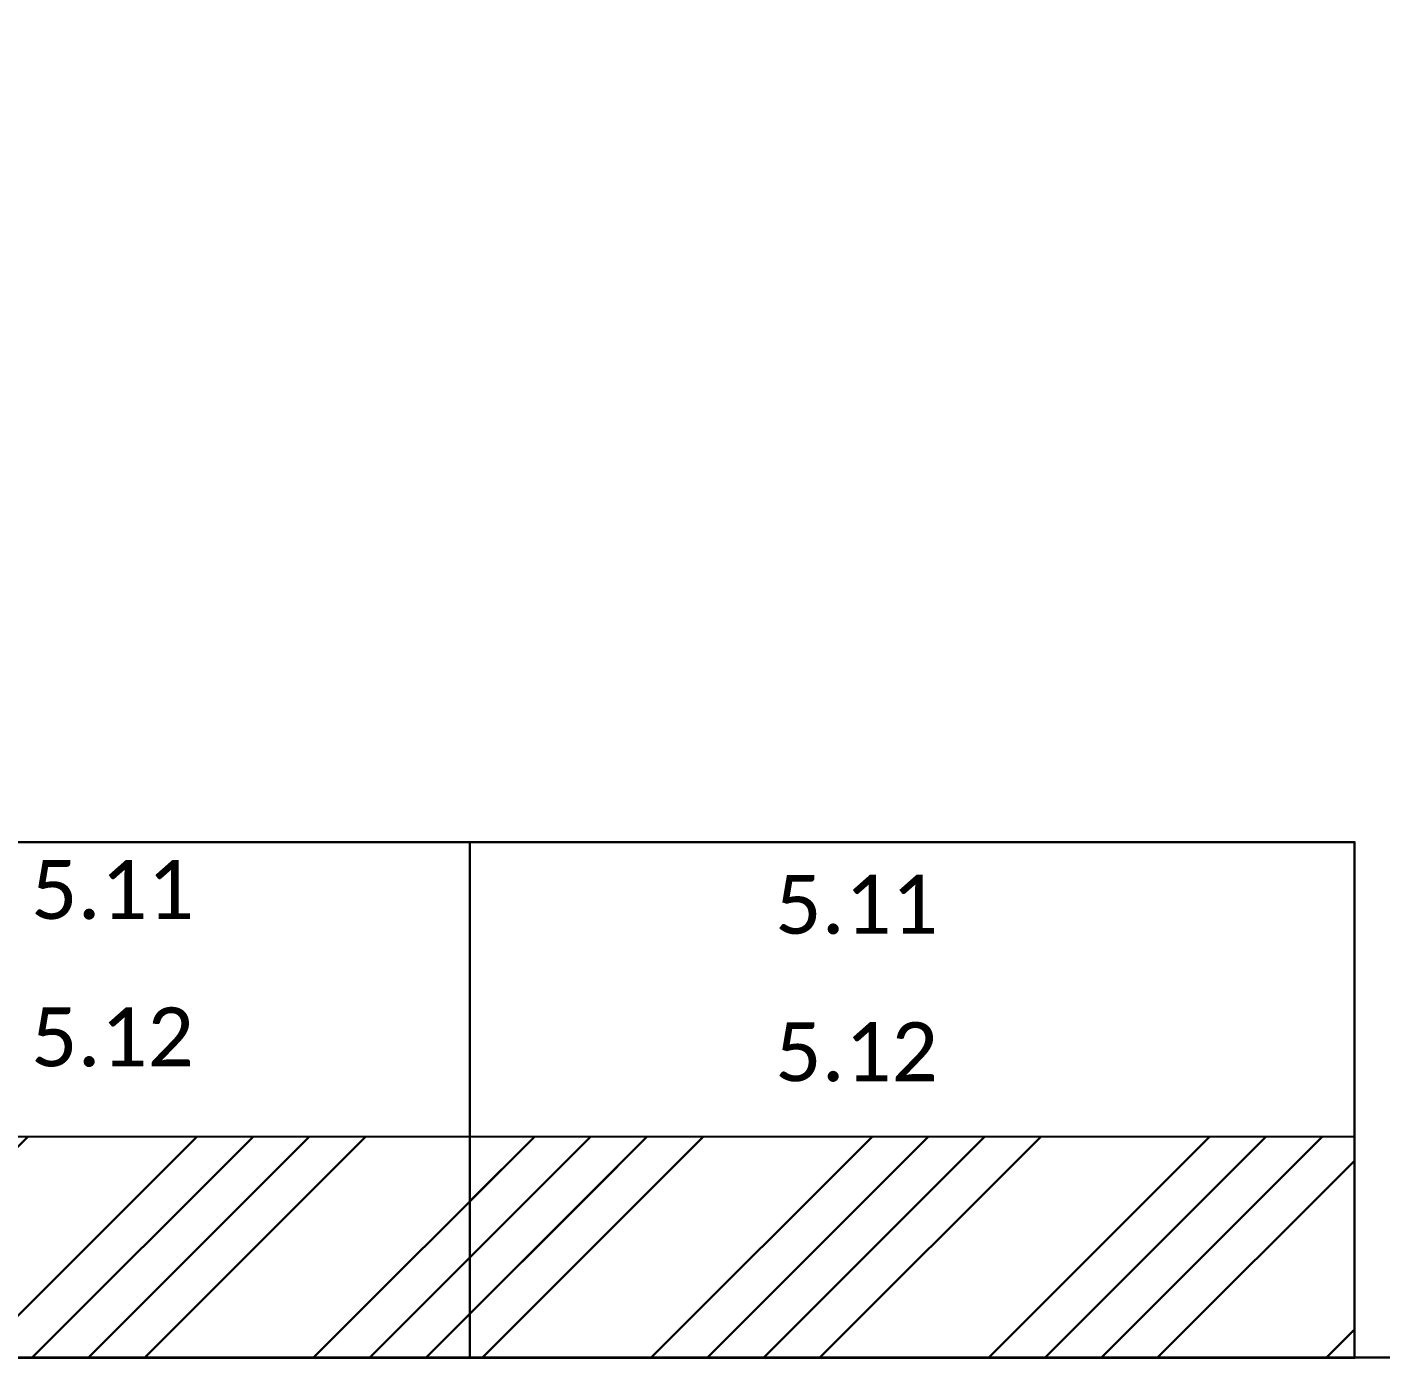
# Model space of a CAD drawing. Header units: millimetres. Extents: x -10496 to -5455, y -188 to 7293.
# Drawn here: x -6412.1 to -6228.5, y 2969.8 to 3150.4 of the extents above; entities that cross this region are included whole.
import ezdxf

# ---------------------------------------------------------------- set-up
doc = ezdxf.new("R2010")
doc.units = ezdxf.units.MM
for name, color, linetype in [('GJC ALAN', 2, 'Continuous'), ('Kıtc-002 Çizgi', 7, 'Continuous'), ('Kıtc-008 Rakam', 1, 'Continuous')]:
    doc.layers.add(name, color=color, linetype=linetype)
doc.layers.add('GJC_duvar', color=10, linetype='Continuous', lineweight=30)
doc.styles.get("Standard").update_dxf_attribs({"font": 'calibri.ttf', "height": 15})

# ---------------------------------------------------------------- blocks, each defined once
blk = doc.blocks.new('*U116')
h = blk.add_hatch()
h.set_pattern_fill('ANSI34', color=253, scale=1.7)
h.paths.add_polyline_path([(140, -30), (140, 0), (0, 0), (0, -30)])
at = {"layer": 'Kıtc-002 Çizgi'}
blk.add_lwpolyline([(0, -30), (120, -30), (120, 0), (0, 0)], close=True, dxfattribs=at)
blk = doc.blocks.new('*U67')
h = blk.add_hatch()
h.set_pattern_fill('ANSI34', color=253, scale=1.7)
h.paths.add_polyline_path([(120, -30), (120, 0), (0, 0), (0, -30)])
at = {"layer": 'Kıtc-002 Çizgi'}
blk.add_lwpolyline([(0, -30), (120, -30), (120, 0), (0, 0)], close=True, dxfattribs=at)
blk = doc.blocks.new('new ytong')
for points in [[(-18080.49, 3301.03), (-17960.49, 3301.03), (-17960.49, 3231.03), (-18080.49, 3231.03)], [(-17960.49, 3301.03), (-17840.49, 3301.03), (-17840.49, 3231.03), (-17960.49, 3231.03)]]:
    blk.add_lwpolyline(points, close=True)
for name, p in [('*U116', (-18080.49, 3261.03)), ('*U67', (-17960.49, 3261.03))]:
    blk.add_blockref(name, p)
at = {"layer": 'Kıtc-008 Rakam', "color": 1}
for s, p in [('5.11', (-18020.03, 3290.59)), ('5.11', (-17919.1, 3288.58)), ('5.12', (-18020.03, 3270.59)), ('5.12', (-17919.1, 3268.58))]:
    blk.add_text(s, height=8, dxfattribs=at).set_placement(p)

msp = doc.modelspace()

# ---------------------------------------------------------------- block references
at = {"layer": 'GJC_duvar', "color": 41, "true_color": 0xf4ee51}
msp.add_blockref('new ytong', (11608.46, -261.26), dxfattribs=at)

# ---------------------------------------------------------------- next in the draw order: linework, layer by layer
at = {"layer": 'GJC ALAN', "color": 40, "lineweight": 30, "true_color": 0xf8d731}
msp.add_lwpolyline([(-6189.38, 4719.3), (-6975.23, 4719.3), (-6974.84, 4329.33), (-6923.3, 4328.31), (-6909.38, 4329.31), (-6910.23, 2969.82), (-6184.88, 2969.82), (-6184.88, 3054.3), (-6154.88, 3054.3), (-6154.88, 3560.3), (-6184.88, 3560.3), (-6184.88, 3653.3), (-6154.88, 3653.3), (-6154.88, 4054.3), (-6184.88, 4054.3), (-6184.88, 4146.3), (-6159.88, 4146.3), (-6154.88, 4650.3), (-6189.38, 4650.3)], close=True, dxfattribs=at)

doc.saveas('drawing.dxf')
